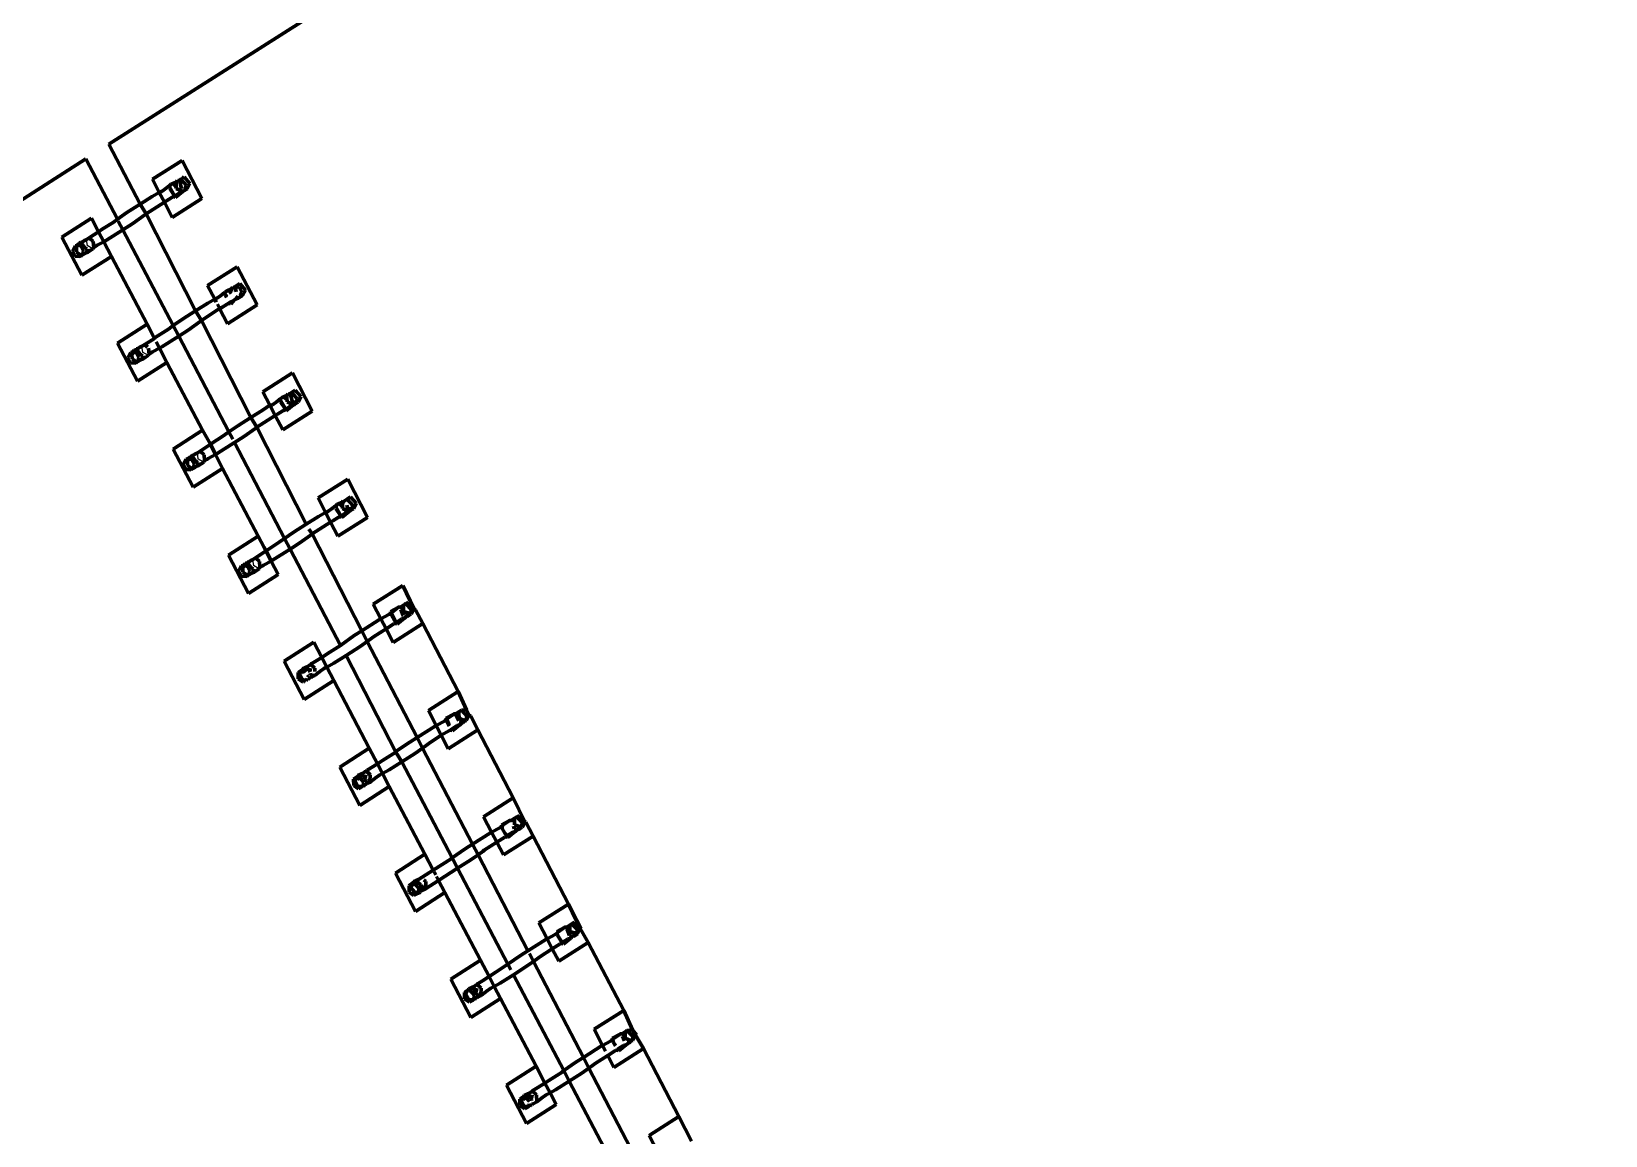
# Model space of a CAD drawing. Header units: millimetres. Extents: x 4307 to 31003, y 2809 to 20009.
# Drawn here: x 12924.9 to 12992.7, y 12567.8 to 12615.3 of the extents above; entities that cross this region are included whole.
import ezdxf

# ---------------------------------------------------------------- set-up
doc = ezdxf.new("R2010")
doc.units = ezdxf.units.MM
doc.layers.add('ProfileEdges', color=7, linetype='Continuous')

msp = doc.modelspace()

# ---------------------------------------------------------------- linework, layer by layer
for p, q in [((12930.885, 12608.662), (12931.092, 12608.302)), ((12931.092, 12608.302), (12931.088, 12608.211)), ((12927.29, 12606.318), (12927.327, 12606.076)), ((12927.58, 12605.932), (12927.327, 12606.076)), ((12933.269, 12604.073), (12933.37, 12603.898)), ((12933.472, 12603.622), (12933.476, 12603.713)), ((12929.674, 12601.729), (12929.712, 12601.487)), ((12929.964, 12601.342), (12929.712, 12601.487)), ((12935.654, 12599.484), (12935.86, 12599.124)), ((12935.857, 12599.032), (12935.86, 12599.124)), ((12932.058, 12597.139), (12932.096, 12596.898)), ((12932.348, 12596.753), (12932.096, 12596.898)), ((12938.038, 12594.894), (12938.244, 12594.535)), ((12938.241, 12594.443), (12938.244, 12594.535)), ((12934.442, 12592.55), (12934.48, 12592.308)), ((12934.732, 12592.164), (12934.48, 12592.308)), ((12940.422, 12590.305), (12940.383, 12590.33)), ((12940.422, 12590.305), (12940.459, 12590.296)), ((12940.459, 12590.296), (12940.629, 12589.946)), ((12940.608, 12589.844), (12940.647, 12589.869)), ((12940.647, 12589.869), (12940.629, 12589.946)), ((12936.827, 12587.961), (12936.831, 12587.935)), ((12936.831, 12587.935), (12936.835, 12587.865)), ((12936.853, 12587.83), (12936.864, 12587.719)), ((12937.117, 12587.575), (12936.979, 12587.654)), ((12942.767, 12585.741), (12942.806, 12585.716)), ((12942.806, 12585.716), (12942.843, 12585.706)), ((12942.843, 12585.706), (12942.953, 12585.462)), ((12942.97, 12585.294), (12943.019, 12585.331)), ((12939.211, 12583.372), (12939.215, 12583.346)), ((12939.215, 12583.346), (12939.219, 12583.276)), ((12939.474, 12583.001), (12939.343, 12583.038)), ((12939.501, 12582.985), (12939.474, 12583.001)), ((12945.152, 12581.151), (12945.191, 12581.127)), ((12945.186, 12580.995), (12945.397, 12580.767)), ((12945.415, 12580.69), (12945.397, 12580.767)), ((12945.376, 12580.666), (12945.415, 12580.69)), ((12941.588, 12578.794), (12941.617, 12578.632)), ((12941.617, 12578.632), (12941.633, 12578.541)), ((12941.694, 12578.506), (12941.633, 12578.541)), ((12941.823, 12578.466), (12941.694, 12578.506)), ((12941.885, 12578.396), (12941.823, 12578.466)), ((12947.571, 12576.405), (12947.782, 12576.178)), ((12947.761, 12576.077), (12947.8, 12576.101)), ((12947.8, 12576.101), (12947.782, 12576.178)), ((12943.98, 12574.193), (12943.988, 12574.097)), ((12944.242, 12573.823), (12944.111, 12573.86)), ((12944.27, 12573.807), (12944.242, 12573.823)), ((12949.959, 12571.948), (12949.92, 12571.973)), ((12949.955, 12571.816), (12950.105, 12571.694)), ((12950.172, 12571.564), (12950.123, 12571.526)), ((12946.364, 12569.604), (12946.368, 12569.579)), ((12946.368, 12569.579), (12946.372, 12569.508)), ((12946.516, 12569.297), (12946.473, 12569.314))]:
    msp.add_line(p, q)
at = {"layer": 'ProfileEdges', "lineweight": 211}
for p, q in [((12928.263, 12610.44), (12993.806, 12652.109)), ((12928.263, 12610.44), (12929.605, 12607.856)), ((12927.268, 12609.804), (12861.874, 12567.849)), ((12928.631, 12607.206), (12927.268, 12609.804)), ((12930.139, 12608.928), (12931.414, 12609.738)), ((12931.414, 12609.738), (12932.268, 12608.094)), ((12930.434, 12608.36), (12930.139, 12608.928)), ((12930.676, 12608.495), (12930.856, 12608.642)), ((12930.885, 12608.662), (12930.846, 12608.687)), ((12930.856, 12608.642), (12930.846, 12608.687)), ((12930.856, 12608.642), (12930.885, 12608.662)), ((12930.881, 12608.53), (12930.856, 12608.642)), ((12930.881, 12608.53), (12931.088, 12608.211)), ((12930.885, 12608.662), (12930.947, 12608.71)), ((12931.157, 12608.799), (12930.947, 12608.71)), ((12931.047, 12608.612), (12931.159, 12608.724)), ((12931.157, 12608.799), (12931.199, 12608.868)), ((12931.185, 12608.812), (12931.157, 12608.799)), ((12931.157, 12608.799), (12931.159, 12608.724)), ((12931.159, 12608.724), (12931.162, 12608.529)), ((12931.162, 12608.529), (12931.446, 12608.395)), ((12931.199, 12608.868), (12931.185, 12608.812)), ((12931.249, 12608.854), (12931.199, 12608.868)), ((12931.301, 12608.894), (12931.249, 12608.854)), ((12931.362, 12608.928), (12931.301, 12608.894)), ((12931.301, 12608.894), (12931.394, 12608.521)), ((12931.332, 12608.543), (12931.394, 12608.521)), ((12931.362, 12608.928), (12931.457, 12608.993)), ((12931.604, 12608.654), (12931.362, 12608.928)), ((12931.457, 12608.993), (12931.509, 12609.026)), ((12931.544, 12608.532), (12931.484, 12608.541)), ((12931.509, 12609.026), (12931.754, 12608.752)), ((12931.544, 12608.532), (12931.604, 12608.654)), ((12931.636, 12608.519), (12931.544, 12608.532)), ((12931.561, 12608.479), (12931.544, 12608.532)), ((12931.561, 12608.479), (12931.636, 12608.519)), ((12931.636, 12608.519), (12931.754, 12608.752)), ((12929.605, 12607.856), (12929.041, 12607.497)), ((12930.133, 12608.192), (12929.605, 12607.856)), ((12929.605, 12607.856), (12929.864, 12607.434)), ((12929.864, 12607.434), (12930.654, 12607.936)), ((12930.133, 12608.192), (12930.434, 12608.36)), ((12930.434, 12608.36), (12930.532, 12608.404)), ((12930.654, 12607.936), (12930.434, 12608.36)), ((12930.595, 12608.45), (12930.532, 12608.404)), ((12930.676, 12608.495), (12930.595, 12608.45)), ((12930.654, 12607.936), (12930.746, 12607.994)), ((12930.993, 12607.284), (12930.654, 12607.936)), ((12931.088, 12608.211), (12930.746, 12607.994)), ((12930.993, 12607.284), (12932.268, 12608.094)), ((12931.088, 12608.211), (12931.194, 12608.256)), ((12931.088, 12608.211), (12931.09, 12608.168)), ((12931.129, 12608.145), (12931.09, 12608.168)), ((12931.446, 12608.395), (12931.129, 12608.145)), ((12931.282, 12608.33), (12931.194, 12608.256)), ((12931.282, 12608.33), (12931.446, 12608.395)), ((12931.446, 12608.395), (12931.49, 12608.423)), ((12931.49, 12608.423), (12931.561, 12608.479)), ((12927.514, 12607.251), (12926.242, 12606.435)), ((12927.514, 12607.251), (12927.819, 12606.669)), ((12928.445, 12607.074), (12928.631, 12607.206)), ((12928.631, 12607.206), (12929.041, 12607.497)), ((12929.813, 12607.4), (12929.288, 12607.024)), ((12929.813, 12607.4), (12929.864, 12607.434)), ((12929.864, 12607.434), (12931.99, 12603.267)), ((12927.819, 12606.669), (12927.422, 12606.402)), ((12927.982, 12606.778), (12927.819, 12606.669)), ((12927.819, 12606.669), (12928.045, 12606.239)), ((12928.445, 12607.074), (12927.982, 12606.778)), ((12928.159, 12606.303), (12928.867, 12606.755)), ((12928.867, 12606.755), (12928.669, 12607.132)), ((12928.867, 12606.755), (12929.288, 12607.024)), ((12931.026, 12602.637), (12928.867, 12606.755)), ((12927.102, 12604.795), (12926.242, 12606.435)), ((12926.692, 12605.834), (12926.81, 12606.067)), ((12926.692, 12605.834), (12926.815, 12605.598)), ((12926.81, 12606.067), (12926.873, 12606.061)), ((12926.912, 12606.092), (12926.873, 12606.061)), ((12926.873, 12606.061), (12926.878, 12605.793)), ((12926.878, 12605.793), (12927.086, 12605.653)), ((12926.912, 12606.092), (12926.974, 12606.148)), ((12926.912, 12606.092), (12927.052, 12606.065)), ((12926.974, 12606.148), (12927, 12606.17)), ((12927.06, 12606.222), (12927, 12606.17)), ((12927, 12606.17), (12927.076, 12606.193)), ((12927.069, 12606.031), (12927.052, 12606.065)), ((12927.06, 12606.222), (12927.113, 12606.216)), ((12927.213, 12606.011), (12927.069, 12606.031)), ((12927.175, 12605.827), (12927.069, 12606.031)), ((12927.076, 12606.193), (12927.213, 12606.011)), ((12927.113, 12606.216), (12927.216, 12606.288)), ((12927.175, 12605.827), (12927.129, 12605.676)), ((12927.213, 12606.011), (12927.32, 12605.917)), ((12927.216, 12606.288), (12927.29, 12606.318)), ((12927.271, 12605.762), (12927.327, 12605.806)), ((12927.357, 12605.789), (12927.271, 12605.762)), ((12927.422, 12606.402), (12927.29, 12606.318)), ((12927.327, 12605.806), (12927.32, 12605.917)), ((12927.327, 12605.806), (12927.461, 12605.866)), ((12927.461, 12605.866), (12927.357, 12605.789)), ((12927.591, 12606.246), (12927.422, 12606.402)), ((12927.58, 12605.932), (12927.461, 12605.866)), ((12927.58, 12605.932), (12927.613, 12605.996)), ((12927.613, 12605.996), (12927.591, 12606.246)), ((12927.705, 12606.048), (12927.613, 12605.996)), ((12927.705, 12606.048), (12927.762, 12606.09)), ((12928.045, 12606.239), (12927.762, 12606.09)), ((12928.159, 12606.303), (12928.045, 12606.239)), ((12928.045, 12606.239), (12928.374, 12605.611)), ((12927.018, 12605.614), (12926.815, 12605.598)), ((12927.086, 12605.653), (12927.018, 12605.614)), ((12927.056, 12605.594), (12927.018, 12605.614)), ((12927.086, 12605.653), (12927.056, 12605.594)), ((12927.129, 12605.676), (12927.086, 12605.653)), ((12928.374, 12605.611), (12927.102, 12604.795)), ((12927.129, 12605.676), (12927.16, 12605.687)), ((12927.201, 12605.724), (12927.16, 12605.687)), ((12927.201, 12605.724), (12927.271, 12605.762)), ((12929.905, 12602.691), (12928.374, 12605.611)), ((12932.514, 12604.357), (12933.789, 12605.167)), ((12933.789, 12605.167), (12934.643, 12603.523)), ((12933.842, 12604.404), (12933.894, 12604.437)), ((12933.894, 12604.437), (12934.138, 12604.163)), ((12932.818, 12603.771), (12932.514, 12604.357)), ((12932.517, 12603.603), (12932.818, 12603.771)), ((12932.818, 12603.771), (12932.916, 12603.815)), ((12932.884, 12603.644), (12932.818, 12603.771)), ((12932.979, 12603.861), (12932.916, 12603.815)), ((12933.06, 12603.906), (12932.979, 12603.861)), ((12933.24, 12604.053), (12933.06, 12603.906)), ((12933.23, 12604.097), (12933.269, 12604.073)), ((12933.24, 12604.053), (12933.23, 12604.097)), ((12933.265, 12603.941), (12933.24, 12604.053)), ((12933.265, 12603.941), (12933.321, 12603.843)), ((12933.332, 12604.12), (12933.269, 12604.073)), ((12933.542, 12604.21), (12933.332, 12604.12)), ((12933.544, 12604.096), (12933.431, 12604.022)), ((12933.542, 12604.21), (12933.584, 12604.279)), ((12933.544, 12604.096), (12933.542, 12604.21)), ((12933.57, 12604.223), (12933.584, 12604.279)), ((12933.633, 12604.265), (12933.584, 12604.279)), ((12933.693, 12604.274), (12933.633, 12604.265)), ((12933.745, 12603.782), (12933.667, 12603.741)), ((12933.842, 12604.404), (12933.685, 12604.305)), ((12933.693, 12604.274), (12933.685, 12604.305)), ((12933.693, 12604.274), (12933.842, 12604.404)), ((12933.865, 12604.3), (12933.693, 12604.274)), ((12933.74, 12604.085), (12933.693, 12604.274)), ((12933.707, 12603.888), (12933.831, 12603.806)), ((12933.831, 12603.806), (12933.745, 12603.782)), ((12933.846, 12603.856), (12933.831, 12603.806)), ((12933.831, 12603.806), (12933.874, 12603.834)), ((12933.988, 12604.064), (12933.865, 12604.3)), ((12933.869, 12603.952), (12933.928, 12603.943)), ((12933.945, 12603.89), (12933.874, 12603.834)), ((12933.988, 12604.064), (12933.928, 12603.943)), ((12933.928, 12603.943), (12934.02, 12603.93)), ((12933.928, 12603.943), (12933.945, 12603.89)), ((12933.945, 12603.89), (12934.02, 12603.93)), ((12934.138, 12604.163), (12934.02, 12603.93)), ((12931.99, 12603.267), (12931.426, 12602.908)), ((12932.517, 12603.603), (12931.99, 12603.267)), ((12931.99, 12603.267), (12932.248, 12602.845)), ((12933.026, 12603.37), (12932.248, 12602.845)), ((12932.991, 12603.438), (12932.931, 12603.553)), ((12933.13, 12603.405), (12933.026, 12603.37)), ((12933.368, 12602.712), (12933.026, 12603.37)), ((12933.472, 12603.622), (12933.13, 12603.405)), ((12933.368, 12602.712), (12934.643, 12603.523)), ((12933.42, 12603.672), (12933.472, 12603.622)), ((12933.472, 12603.622), (12933.667, 12603.741)), ((12933.472, 12603.622), (12933.474, 12603.579)), ((12933.474, 12603.579), (12933.513, 12603.556)), ((12933.667, 12603.741), (12933.513, 12603.556)), ((12929.905, 12602.691), (12928.633, 12601.875)), ((12929.905, 12602.691), (12930.226, 12602.079)), ((12930.829, 12602.485), (12930.259, 12602.121)), ((12931.026, 12602.637), (12930.829, 12602.485)), ((12931.426, 12602.908), (12931.026, 12602.637)), ((12931.267, 12602.176), (12931.026, 12602.637)), ((12931.672, 12602.435), (12931.267, 12602.176)), ((12931.672, 12602.435), (12932.197, 12602.811)), ((12932.248, 12602.845), (12932.197, 12602.811)), ((12932.248, 12602.845), (12934.374, 12598.678)), ((12929.493, 12600.234), (12928.633, 12601.875)), ((12929.674, 12601.729), (12929.601, 12601.699)), ((12929.674, 12601.729), (12929.806, 12601.813)), ((12930.226, 12602.079), (12929.806, 12601.813)), ((12929.926, 12601.702), (12929.806, 12601.813)), ((12930.259, 12602.121), (12930.226, 12602.079)), ((12930.3, 12601.938), (12930.446, 12601.659)), ((12931.267, 12602.176), (12930.543, 12601.714)), ((12933.427, 12598.059), (12931.267, 12602.176)), ((12929.076, 12601.245), (12929.194, 12601.478)), ((12929.076, 12601.245), (12929.199, 12601.009)), ((12929.259, 12601.389), (12929.161, 12601.301)), ((12929.194, 12601.478), (12929.257, 12601.472)), ((12929.297, 12601.502), (12929.257, 12601.472)), ((12929.257, 12601.472), (12929.309, 12601.462)), ((12929.257, 12601.472), (12929.259, 12601.389)), ((12929.309, 12601.462), (12929.259, 12601.389)), ((12929.259, 12601.389), (12929.263, 12601.203)), ((12929.263, 12601.203), (12929.47, 12601.064)), ((12929.297, 12601.502), (12929.358, 12601.558)), ((12929.309, 12601.462), (12929.297, 12601.502)), ((12929.309, 12601.462), (12929.436, 12601.475)), ((12929.358, 12601.558), (12929.421, 12601.584)), ((12929.47, 12601.064), (12929.402, 12601.025)), ((12929.421, 12601.584), (12929.444, 12601.632)), ((12929.46, 12601.603), (12929.421, 12601.584)), ((12929.454, 12601.441), (12929.436, 12601.475)), ((12929.47, 12601.064), (12929.44, 12601.005)), ((12929.444, 12601.632), (12929.497, 12601.627)), ((12929.597, 12601.421), (12929.454, 12601.441)), ((12929.56, 12601.238), (12929.454, 12601.441)), ((12929.597, 12601.421), (12929.46, 12601.603)), ((12929.513, 12601.087), (12929.47, 12601.064)), ((12930.765, 12601.05), (12929.493, 12600.234)), ((12929.497, 12601.627), (12929.601, 12601.699)), ((12929.56, 12601.238), (12929.513, 12601.087)), ((12929.513, 12601.087), (12929.543, 12601.097)), ((12929.585, 12601.135), (12929.543, 12601.097)), ((12929.585, 12601.135), (12929.655, 12601.173)), ((12929.603, 12601.152), (12929.585, 12601.135)), ((12929.704, 12601.328), (12929.597, 12601.421)), ((12929.655, 12601.173), (12929.711, 12601.217)), ((12929.655, 12601.173), (12929.741, 12601.2)), ((12929.711, 12601.217), (12929.704, 12601.328)), ((12929.845, 12601.277), (12929.741, 12601.2)), ((12929.964, 12601.342), (12929.845, 12601.277)), ((12929.964, 12601.342), (12929.997, 12601.407)), ((12929.997, 12601.407), (12929.975, 12601.656)), ((12930.09, 12601.459), (12929.997, 12601.407)), ((12930.146, 12601.501), (12930.09, 12601.459)), ((12930.146, 12601.501), (12930.446, 12601.659)), ((12930.446, 12601.659), (12930.543, 12601.714)), ((12930.446, 12601.659), (12930.765, 12601.05)), ((12932.297, 12598.13), (12930.765, 12601.05)), ((12929.402, 12601.025), (12929.199, 12601.009)), ((12929.44, 12601.005), (12929.402, 12601.025)), ((12936.164, 12600.596), (12934.889, 12599.785)), ((12936.164, 12600.596), (12937.018, 12598.951)), ((12935.191, 12599.203), (12934.889, 12599.785)), ((12936.07, 12599.715), (12936.018, 12599.676)), ((12936.031, 12599.648), (12936.07, 12599.715)), ((12936.13, 12599.75), (12936.07, 12599.715)), ((12936.07, 12599.715), (12936.162, 12599.343)), ((12936.278, 12599.848), (12936.13, 12599.75)), ((12936.372, 12599.475), (12936.13, 12599.75)), ((12936.522, 12599.574), (12936.278, 12599.848)), ((12934.901, 12599.014), (12935.191, 12599.203)), ((12935.191, 12599.203), (12935.301, 12599.226)), ((12935.423, 12598.757), (12935.191, 12599.203)), ((12935.364, 12599.272), (12935.301, 12599.226)), ((12935.444, 12599.317), (12935.364, 12599.272)), ((12935.444, 12599.317), (12935.624, 12599.464)), ((12935.857, 12599.032), (12935.514, 12598.815)), ((12935.654, 12599.484), (12935.614, 12599.508)), ((12935.624, 12599.464), (12935.614, 12599.508)), ((12935.624, 12599.464), (12935.654, 12599.484)), ((12935.649, 12599.351), (12935.624, 12599.464)), ((12935.857, 12599.032), (12935.649, 12599.351)), ((12935.654, 12599.484), (12935.716, 12599.531)), ((12935.716, 12599.531), (12935.926, 12599.621)), ((12935.815, 12599.433), (12935.927, 12599.546)), ((12935.857, 12599.032), (12935.963, 12599.078)), ((12935.858, 12598.99), (12935.857, 12599.032)), ((12935.897, 12598.967), (12936.215, 12599.217)), ((12935.926, 12599.621), (12935.968, 12599.69)), ((12935.926, 12599.621), (12935.927, 12599.546)), ((12935.927, 12599.546), (12935.931, 12599.35)), ((12936.215, 12599.217), (12935.931, 12599.35)), ((12935.968, 12599.69), (12935.954, 12599.633)), ((12936.051, 12599.151), (12935.963, 12599.078)), ((12936.018, 12599.676), (12935.968, 12599.69)), ((12936.051, 12599.151), (12936.215, 12599.217)), ((12936.306, 12599.341), (12936.162, 12599.343)), ((12936.215, 12599.217), (12936.258, 12599.244)), ((12936.258, 12599.244), (12936.335, 12599.312)), ((12936.335, 12599.312), (12936.306, 12599.341)), ((12936.335, 12599.312), (12936.372, 12599.475)), ((12936.335, 12599.312), (12936.404, 12599.341)), ((12936.404, 12599.341), (12936.522, 12599.574)), ((12934.374, 12598.678), (12933.81, 12598.319)), ((12934.901, 12599.014), (12934.374, 12598.678)), ((12934.374, 12598.678), (12934.632, 12598.256)), ((12934.632, 12598.256), (12935.423, 12598.757)), ((12935.423, 12598.757), (12935.514, 12598.815)), ((12935.743, 12598.141), (12935.423, 12598.757)), ((12937.018, 12598.951), (12935.743, 12598.141)), ((12935.858, 12598.99), (12935.897, 12598.967)), ((12931.025, 12597.314), (12932.297, 12598.13)), ((12932.297, 12598.13), (12932.643, 12597.531)), ((12933.213, 12597.896), (12932.643, 12597.531)), ((12933.427, 12598.059), (12933.213, 12597.896)), ((12933.81, 12598.319), (12933.427, 12598.059)), ((12933.593, 12597.741), (12933.427, 12598.059)), ((12933.668, 12597.598), (12934.056, 12597.846)), ((12934.056, 12597.846), (12934.582, 12598.222)), ((12934.582, 12598.222), (12934.632, 12598.256)), ((12934.632, 12598.256), (12936.758, 12594.089)), ((12931.885, 12595.673), (12931.025, 12597.314)), ((12931.742, 12596.969), (12931.805, 12596.994)), ((12931.805, 12596.994), (12931.829, 12597.043)), ((12931.844, 12597.014), (12931.805, 12596.994)), ((12931.829, 12597.043), (12931.881, 12597.038)), ((12931.844, 12597.014), (12931.881, 12597.038)), ((12931.844, 12597.014), (12931.981, 12596.832)), ((12931.881, 12597.038), (12931.985, 12597.109)), ((12932.058, 12597.139), (12931.985, 12597.109)), ((12932.19, 12597.223), (12932.058, 12597.139)), ((12932.619, 12597.515), (12932.19, 12597.223)), ((12932.359, 12597.067), (12932.19, 12597.223)), ((12932.381, 12596.818), (12932.359, 12597.067)), ((12932.53, 12596.912), (12932.847, 12597.08)), ((12932.643, 12597.531), (12932.619, 12597.515)), ((12932.643, 12597.531), (12932.847, 12597.08)), ((12932.847, 12597.08), (12932.927, 12597.124)), ((12933.157, 12596.489), (12932.847, 12597.08)), ((12932.927, 12597.124), (12933.668, 12597.598)), ((12935.822, 12593.477), (12933.668, 12597.598)), ((12931.46, 12596.655), (12931.578, 12596.889)), ((12931.46, 12596.655), (12931.583, 12596.42)), ((12931.643, 12596.8), (12931.545, 12596.712)), ((12931.578, 12596.889), (12931.641, 12596.883)), ((12931.787, 12596.436), (12931.583, 12596.42)), ((12931.681, 12596.913), (12931.641, 12596.883)), ((12931.641, 12596.883), (12931.693, 12596.873)), ((12931.641, 12596.883), (12931.643, 12596.8)), ((12931.693, 12596.873), (12931.643, 12596.8)), ((12931.643, 12596.8), (12931.647, 12596.614)), ((12931.647, 12596.614), (12931.855, 12596.475)), ((12931.681, 12596.913), (12931.742, 12596.969)), ((12931.693, 12596.873), (12931.681, 12596.913)), ((12931.693, 12596.873), (12931.82, 12596.886)), ((12931.855, 12596.475), (12931.787, 12596.436)), ((12931.825, 12596.416), (12931.787, 12596.436)), ((12931.838, 12596.852), (12931.82, 12596.886)), ((12931.855, 12596.475), (12931.825, 12596.416)), ((12931.981, 12596.832), (12931.838, 12596.852)), ((12931.944, 12596.649), (12931.838, 12596.852)), ((12931.898, 12596.498), (12931.855, 12596.475)), ((12931.885, 12595.673), (12933.157, 12596.489)), ((12931.944, 12596.649), (12931.898, 12596.498)), ((12931.898, 12596.498), (12931.928, 12596.509)), ((12931.969, 12596.545), (12931.928, 12596.509)), ((12931.969, 12596.545), (12932.039, 12596.584)), ((12931.981, 12596.832), (12932.088, 12596.738)), ((12932.039, 12596.584), (12932.095, 12596.628)), ((12932.039, 12596.584), (12932.125, 12596.61)), ((12932.095, 12596.628), (12932.088, 12596.738)), ((12932.229, 12596.688), (12932.125, 12596.61)), ((12932.348, 12596.753), (12932.229, 12596.688)), ((12932.348, 12596.753), (12932.381, 12596.818)), ((12932.474, 12596.87), (12932.381, 12596.818)), ((12932.53, 12596.912), (12932.474, 12596.87)), ((12933.157, 12596.489), (12934.688, 12593.569)), ((12937.264, 12595.214), (12938.539, 12596.024)), ((12938.539, 12596.024), (12939.393, 12594.38)), ((12937.587, 12594.593), (12937.264, 12595.214)), ((12938.31, 12595.032), (12938.1, 12594.942)), ((12938.2, 12594.844), (12938.312, 12594.957)), ((12938.352, 12595.1), (12938.31, 12595.032)), ((12938.31, 12595.032), (12938.312, 12594.957)), ((12938.312, 12594.957), (12938.338, 12595.044)), ((12938.312, 12594.957), (12938.315, 12594.761)), ((12938.338, 12595.044), (12938.352, 12595.1)), ((12938.386, 12595.076), (12938.338, 12595.044)), ((12938.386, 12595.076), (12938.352, 12595.1)), ((12938.515, 12595.161), (12938.386, 12595.076)), ((12938.662, 12595.258), (12938.515, 12595.161)), ((12938.757, 12594.886), (12938.515, 12595.161)), ((12938.906, 12594.985), (12938.662, 12595.258)), ((12938.789, 12594.751), (12938.906, 12594.985)), ((12937.286, 12594.425), (12936.758, 12594.089)), ((12937.286, 12594.425), (12937.587, 12594.593)), ((12937.587, 12594.593), (12937.685, 12594.636)), ((12937.807, 12594.168), (12937.587, 12594.593)), ((12937.748, 12594.683), (12937.685, 12594.636)), ((12937.829, 12594.728), (12937.748, 12594.683)), ((12937.829, 12594.728), (12938.008, 12594.875)), ((12938.241, 12594.443), (12937.899, 12594.226)), ((12937.999, 12594.919), (12938.038, 12594.894)), ((12938.008, 12594.875), (12937.999, 12594.919)), ((12938.038, 12594.894), (12938.033, 12594.762)), ((12938.241, 12594.443), (12938.033, 12594.762)), ((12938.1, 12594.942), (12938.038, 12594.894)), ((12939.393, 12594.38), (12938.118, 12593.57)), ((12938.241, 12594.443), (12938.347, 12594.489)), ((12938.242, 12594.401), (12938.241, 12594.443)), ((12938.281, 12594.378), (12938.242, 12594.401)), ((12938.281, 12594.378), (12938.599, 12594.628)), ((12938.315, 12594.761), (12938.599, 12594.628)), ((12938.435, 12594.562), (12938.347, 12594.489)), ((12938.435, 12594.562), (12938.599, 12594.628)), ((12938.508, 12594.906), (12938.546, 12594.754)), ((12938.691, 12594.752), (12938.546, 12594.754)), ((12938.599, 12594.628), (12938.643, 12594.655)), ((12938.643, 12594.655), (12938.719, 12594.722)), ((12938.719, 12594.722), (12938.691, 12594.752)), ((12938.719, 12594.722), (12938.757, 12594.886)), ((12938.719, 12594.722), (12938.789, 12594.751)), ((12936.194, 12593.729), (12935.822, 12593.477)), ((12936.758, 12594.089), (12936.194, 12593.729)), ((12936.441, 12593.256), (12936.966, 12593.633)), ((12936.87, 12593.874), (12937.017, 12593.667)), ((12936.966, 12593.633), (12937.017, 12593.667)), ((12937.017, 12593.667), (12937.807, 12594.168)), ((12937.017, 12593.667), (12939.142, 12589.5)), ((12937.807, 12594.168), (12937.899, 12594.226)), ((12938.118, 12593.57), (12937.807, 12594.168)), ((12933.416, 12592.753), (12934.688, 12593.569)), ((12935.028, 12592.942), (12934.574, 12592.634)), ((12934.688, 12593.569), (12934.943, 12593.082)), ((12935.028, 12592.942), (12934.943, 12593.082)), ((12935.598, 12593.307), (12935.028, 12592.942)), ((12935.028, 12592.942), (12935.248, 12592.5)), ((12935.311, 12592.535), (12936.063, 12593.015)), ((12935.822, 12593.477), (12935.598, 12593.307)), ((12936.063, 12593.015), (12935.822, 12593.477)), ((12936.063, 12593.015), (12936.441, 12593.256)), ((12938.228, 12588.874), (12936.063, 12593.015)), ((12934.276, 12591.112), (12933.416, 12592.753)), ((12933.845, 12592.066), (12933.962, 12592.299)), ((12933.962, 12592.299), (12934.026, 12592.294)), ((12934.065, 12592.324), (12934.026, 12592.294)), ((12934.026, 12592.294), (12934.078, 12592.283)), ((12934.026, 12592.294), (12934.027, 12592.211)), ((12934.078, 12592.283), (12934.027, 12592.211)), ((12934.065, 12592.324), (12934.126, 12592.38)), ((12934.078, 12592.283), (12934.065, 12592.324)), ((12934.078, 12592.283), (12934.205, 12592.297)), ((12934.126, 12592.38), (12934.19, 12592.405)), ((12934.19, 12592.405), (12934.213, 12592.454)), ((12934.229, 12592.425), (12934.19, 12592.405)), ((12934.222, 12592.263), (12934.205, 12592.297)), ((12934.266, 12592.449), (12934.213, 12592.454)), ((12934.366, 12592.243), (12934.222, 12592.263)), ((12934.328, 12592.06), (12934.222, 12592.263)), ((12934.229, 12592.425), (12934.266, 12592.449)), ((12934.366, 12592.243), (12934.229, 12592.425)), ((12934.266, 12592.449), (12934.369, 12592.52)), ((12934.473, 12592.149), (12934.366, 12592.243)), ((12934.442, 12592.55), (12934.369, 12592.52)), ((12934.574, 12592.634), (12934.442, 12592.55)), ((12934.744, 12592.478), (12934.574, 12592.634)), ((12934.766, 12592.229), (12934.744, 12592.478)), ((12934.858, 12592.281), (12934.766, 12592.229)), ((12934.915, 12592.323), (12934.858, 12592.281)), ((12934.915, 12592.323), (12935.248, 12592.5)), ((12935.248, 12592.5), (12935.311, 12592.535)), ((12935.248, 12592.5), (12935.548, 12591.928)), ((12933.845, 12592.066), (12933.968, 12591.83)), ((12934.027, 12592.211), (12933.93, 12592.123)), ((12934.171, 12591.847), (12933.968, 12591.83)), ((12934.027, 12592.211), (12934.031, 12592.025)), ((12934.031, 12592.025), (12934.239, 12591.885)), ((12934.239, 12591.885), (12934.171, 12591.847)), ((12934.209, 12591.827), (12934.171, 12591.847)), ((12934.239, 12591.885), (12934.209, 12591.827)), ((12934.239, 12591.885), (12934.282, 12591.909)), ((12934.276, 12591.112), (12935.548, 12591.928)), ((12934.328, 12592.06), (12934.282, 12591.909)), ((12934.311, 12591.919), (12934.282, 12591.909)), ((12934.353, 12591.956), (12934.311, 12591.919)), ((12934.353, 12591.956), (12934.424, 12591.995)), ((12934.372, 12591.974), (12934.353, 12591.956)), ((12934.48, 12592.039), (12934.424, 12591.995)), ((12934.424, 12591.995), (12934.509, 12592.021)), ((12934.473, 12592.149), (12934.48, 12592.039)), ((12934.614, 12592.099), (12934.509, 12592.021)), ((12934.732, 12592.164), (12934.614, 12592.099)), ((12934.732, 12592.164), (12934.766, 12592.229)), ((12939.639, 12590.643), (12940.914, 12591.453)), ((12940.914, 12591.453), (12941.386, 12590.454)), ((12939.963, 12590.019), (12939.639, 12590.643)), ((12940.398, 12590.262), (12940.315, 12590.204)), ((12940.73, 12590.51), (12940.383, 12590.33)), ((12940.383, 12590.33), (12940.398, 12590.262)), ((12940.459, 12590.296), (12940.398, 12590.262)), ((12940.398, 12590.262), (12940.418, 12590.173)), ((12940.459, 12590.296), (12940.73, 12590.51)), ((12940.838, 12590.537), (12940.73, 12590.51)), ((12940.83, 12590.412), (12940.861, 12590.444)), ((12940.931, 12590.164), (12940.83, 12590.412)), ((12940.838, 12590.537), (12940.94, 12590.599)), ((12940.861, 12590.444), (12940.838, 12590.537)), ((12940.861, 12590.444), (12940.942, 12590.524)), ((12940.94, 12590.599), (12940.995, 12590.637)), ((12940.94, 12590.599), (12940.942, 12590.524)), ((12940.942, 12590.524), (12940.945, 12590.329)), ((12941.213, 12590.242), (12940.945, 12590.329)), ((12940.995, 12590.637), (12940.968, 12590.612)), ((12940.995, 12590.637), (12941.046, 12590.669)), ((12941.144, 12590.728), (12941.046, 12590.669)), ((12941.291, 12590.395), (12941.046, 12590.669)), ((12941.386, 12590.454), (12941.144, 12590.728)), ((12941.213, 12590.242), (12941.173, 12590.162)), ((12941.173, 12590.162), (12941.273, 12590.223)), ((12941.291, 12590.395), (12941.213, 12590.242)), ((12941.273, 12590.223), (12941.213, 12590.242)), ((12941.273, 12590.223), (12941.386, 12590.454)), ((12941.459, 12590.404), (12941.386, 12590.454)), ((12941.459, 12590.404), (12941.768, 12589.809)), ((12939.915, 12589.992), (12939.142, 12589.5)), ((12939.647, 12589.234), (12940.191, 12589.579)), ((12939.915, 12589.992), (12939.963, 12590.019)), ((12939.963, 12590.019), (12940.315, 12590.204)), ((12940.191, 12589.579), (12939.963, 12590.019)), ((12940.191, 12589.579), (12940.529, 12589.794)), ((12940.493, 12588.998), (12940.191, 12589.579)), ((12940.418, 12590.173), (12940.608, 12589.844)), ((12941.768, 12589.809), (12940.493, 12588.998)), ((12940.627, 12589.811), (12940.529, 12589.794)), ((12940.608, 12589.844), (12940.627, 12589.811)), ((12940.647, 12589.869), (12940.627, 12589.811)), ((12940.627, 12589.811), (12940.666, 12589.788)), ((12940.871, 12590.011), (12940.647, 12589.869)), ((12940.983, 12590.039), (12940.666, 12589.788)), ((12940.931, 12590.164), (12940.869, 12590.186)), ((12940.871, 12590.011), (12940.983, 12590.039)), ((12941.065, 12590.13), (12940.983, 12590.039)), ((12941.022, 12590.184), (12941.173, 12590.162)), ((12941.065, 12590.13), (12941.173, 12590.162)), ((12941.093, 12590.111), (12941.173, 12590.162)), ((12941.768, 12589.809), (12943.289, 12586.882)), ((12935.807, 12588.192), (12937.079, 12589.008)), ((12937.079, 12589.008), (12937.422, 12588.353)), ((12938.228, 12588.874), (12937.658, 12588.51)), ((12938.824, 12589.297), (12938.228, 12588.874)), ((12939.142, 12589.5), (12938.824, 12589.297)), ((12939.071, 12588.824), (12939.379, 12589.044)), ((12939.142, 12589.5), (12939.379, 12589.044)), ((12939.379, 12589.044), (12939.596, 12589.201)), ((12939.379, 12589.044), (12941.527, 12584.911)), ((12939.596, 12589.201), (12939.647, 12589.234)), ((12936.667, 12586.551), (12935.807, 12588.192)), ((12937.422, 12588.353), (12936.999, 12588.088)), ((12937.658, 12588.51), (12937.422, 12588.353)), ((12937.422, 12588.353), (12937.642, 12587.935)), ((12937.941, 12588.103), (12938.47, 12588.44)), ((12938.47, 12588.44), (12939.071, 12588.824)), ((12940.612, 12584.285), (12938.47, 12588.44)), ((12936.45, 12587.735), (12936.41, 12587.705)), ((12936.41, 12587.705), (12936.415, 12587.436)), ((12936.45, 12587.735), (12936.565, 12587.805)), ((12936.474, 12587.634), (12936.565, 12587.805)), ((12936.474, 12587.634), (12936.597, 12587.398)), ((12936.661, 12587.782), (12936.56, 12587.69)), ((12936.565, 12587.805), (12936.597, 12587.865)), ((12936.565, 12587.805), (12936.613, 12587.836)), ((12936.597, 12587.865), (12936.827, 12587.961)), ((12936.597, 12587.865), (12936.732, 12587.846)), ((12936.661, 12587.782), (12936.613, 12587.836)), ((12936.732, 12587.846), (12936.661, 12587.782)), ((12936.73, 12587.703), (12936.661, 12587.782)), ((12936.732, 12587.846), (12936.827, 12587.961)), ((12936.732, 12587.846), (12936.853, 12587.83)), ((12936.812, 12587.51), (12936.857, 12587.56)), ((12936.857, 12587.56), (12936.823, 12587.599)), ((12936.827, 12587.961), (12936.896, 12588.016)), ((12936.853, 12587.83), (12936.835, 12587.865)), ((12936.996, 12587.811), (12936.853, 12587.83)), ((12936.909, 12587.722), (12936.853, 12587.83)), ((12936.896, 12588.016), (12936.959, 12588.045)), ((12936.958, 12587.627), (12936.935, 12587.671)), ((12936.958, 12587.627), (12937.002, 12587.541)), ((12936.959, 12588.045), (12936.999, 12588.088)), ((12937.128, 12587.889), (12936.959, 12588.045)), ((12937.002, 12587.541), (12936.959, 12587.488)), ((12937.002, 12587.541), (12937.105, 12587.603)), ((12937.002, 12587.541), (12937.117, 12587.575)), ((12937.139, 12587.589), (12937.117, 12587.575)), ((12937.123, 12587.755), (12937.128, 12587.889)), ((12937.396, 12587.796), (12937.139, 12587.589)), ((12937.488, 12587.848), (12937.396, 12587.796)), ((12937.545, 12587.89), (12937.488, 12587.848)), ((12937.545, 12587.89), (12937.642, 12587.935)), ((12937.642, 12587.935), (12937.941, 12588.103)), ((12937.642, 12587.935), (12937.939, 12587.367)), ((12936.415, 12587.436), (12936.623, 12587.296)), ((12936.694, 12587.376), (12936.597, 12587.398)), ((12936.666, 12587.319), (12936.623, 12587.296)), ((12936.666, 12587.319), (12936.694, 12587.376)), ((12936.667, 12586.551), (12937.939, 12587.367)), ((12936.738, 12587.367), (12936.694, 12587.376)), ((12936.738, 12587.367), (12936.801, 12587.414)), ((12936.839, 12587.394), (12936.801, 12587.414)), ((12936.859, 12587.434), (12936.839, 12587.394)), ((12936.859, 12587.434), (12936.959, 12587.488)), ((12939.47, 12584.447), (12937.939, 12587.367)), ((12942.014, 12586.071), (12943.289, 12586.882)), ((12943.289, 12586.882), (12943.648, 12586.1)), ((12942.347, 12585.43), (12942.014, 12586.071)), ((12942.699, 12585.615), (12942.347, 12585.43)), ((12942.699, 12585.615), (12942.782, 12585.675)), ((12942.767, 12585.741), (12943.121, 12585.922)), ((12942.782, 12585.675), (12942.767, 12585.741)), ((12942.782, 12585.675), (12942.806, 12585.716)), ((12942.843, 12585.706), (12942.782, 12585.675)), ((12942.802, 12585.584), (12942.782, 12585.675)), ((12942.802, 12585.584), (12942.906, 12585.404)), ((12942.806, 12585.716), (12943.121, 12585.922)), ((12943.223, 12585.948), (12943.121, 12585.922)), ((12943.183, 12585.88), (12943.223, 12585.948)), ((12943.183, 12585.88), (12943.214, 12585.822)), ((12943.242, 12585.87), (12943.214, 12585.822)), ((12943.214, 12585.822), (12943.303, 12585.624)), ((12943.325, 12586.01), (12943.223, 12585.948)), ((12943.326, 12585.955), (12943.242, 12585.87)), ((12943.353, 12586.023), (12943.325, 12586.01)), ((12943.326, 12585.955), (12943.325, 12586.01)), ((12943.329, 12585.74), (12943.326, 12585.955)), ((12943.329, 12585.74), (12943.585, 12585.628)), ((12943.45, 12585.541), (12943.336, 12585.575)), ((12943.353, 12586.023), (12943.431, 12586.08)), ((12943.368, 12585.449), (12943.45, 12585.541)), ((12943.648, 12586.1), (12943.431, 12586.08)), ((12943.675, 12585.806), (12943.431, 12586.08)), ((12943.45, 12585.541), (12943.488, 12585.544)), ((12943.488, 12585.544), (12943.557, 12585.573)), ((12943.585, 12585.628), (12943.528, 12585.582)), ((12943.557, 12585.573), (12943.585, 12585.628)), ((12943.629, 12585.657), (12943.585, 12585.628)), ((12943.585, 12585.628), (12943.657, 12585.634)), ((12943.629, 12585.657), (12943.675, 12585.806)), ((12943.771, 12585.865), (12943.648, 12586.1)), ((12943.771, 12585.865), (12943.657, 12585.634)), ((12943.834, 12585.833), (12943.771, 12585.865)), ((12943.834, 12585.833), (12944.143, 12585.238)), ((12941.527, 12584.911), (12941.208, 12584.708)), ((12942.3, 12585.403), (12941.527, 12584.911)), ((12941.527, 12584.911), (12941.764, 12584.455)), ((12942.566, 12585.009), (12942.031, 12584.645)), ((12942.347, 12585.43), (12942.3, 12585.403)), ((12942.566, 12585.009), (12942.347, 12585.43)), ((12942.913, 12585.205), (12942.566, 12585.009)), ((12942.868, 12584.427), (12942.566, 12585.009)), ((12944.143, 12585.238), (12942.868, 12584.427)), ((12943.011, 12585.222), (12942.913, 12585.205)), ((12942.97, 12585.294), (12943.011, 12585.222)), ((12943.031, 12585.28), (12943.011, 12585.222)), ((12943.011, 12585.222), (12943.05, 12585.199)), ((12943.255, 12585.422), (12943.031, 12585.28)), ((12943.05, 12585.199), (12943.368, 12585.449)), ((12943.255, 12585.422), (12943.368, 12585.449)), ((12944.143, 12585.238), (12945.664, 12582.311)), ((12938.199, 12583.631), (12939.47, 12584.447)), ((12939.823, 12583.775), (12939.47, 12584.447)), ((12940.612, 12584.285), (12940.042, 12583.921)), ((12940.632, 12584.317), (12940.612, 12584.285)), ((12940.87, 12583.862), (12940.612, 12584.285)), ((12941.208, 12584.708), (12940.632, 12584.317)), ((12941.455, 12584.235), (12940.87, 12583.862)), ((12941.455, 12584.235), (12941.764, 12584.455)), ((12941.764, 12584.455), (12941.98, 12584.611)), ((12941.764, 12584.455), (12943.911, 12580.321)), ((12942.031, 12584.645), (12941.98, 12584.611)), ((12939.059, 12581.99), (12938.199, 12583.631)), ((12939.28, 12583.427), (12939.343, 12583.456)), ((12939.343, 12583.456), (12939.384, 12583.499)), ((12939.512, 12583.3), (12939.343, 12583.456)), ((12939.823, 12583.775), (12939.384, 12583.499)), ((12940.042, 12583.921), (12939.823, 12583.775)), ((12939.823, 12583.775), (12940.043, 12583.355)), ((12940.043, 12583.355), (12940.326, 12583.514)), ((12940.87, 12583.862), (12940.326, 12583.514)), ((12943.032, 12579.738), (12940.87, 12583.862)), ((12938.834, 12583.146), (12938.794, 12583.115)), ((12938.794, 12583.115), (12938.8, 12582.847)), ((12938.8, 12582.847), (12939.008, 12582.707)), ((12938.834, 12583.146), (12938.95, 12583.216)), ((12938.859, 12583.045), (12938.95, 12583.216)), ((12938.859, 12583.045), (12938.982, 12582.809)), ((12938.944, 12583.101), (12939.045, 12583.193)), ((12938.95, 12583.216), (12938.981, 12583.276)), ((12938.95, 12583.216), (12938.997, 12583.246)), ((12939.211, 12583.372), (12938.981, 12583.276)), ((12938.981, 12583.276), (12939.117, 12583.257)), ((12939.096, 12582.807), (12938.982, 12582.809)), ((12938.997, 12583.246), (12939.045, 12583.193)), ((12939.045, 12583.193), (12939.117, 12583.257)), ((12939.045, 12583.193), (12939.241, 12582.971)), ((12939.122, 12582.778), (12939.051, 12582.73)), ((12940.331, 12582.806), (12939.059, 12581.99)), ((12939.122, 12582.778), (12939.096, 12582.807)), ((12939.117, 12583.257), (12939.211, 12583.372)), ((12939.117, 12583.257), (12939.219, 12583.276)), ((12939.122, 12582.778), (12939.185, 12582.825)), ((12939.185, 12582.825), (12939.241, 12582.971)), ((12939.243, 12582.844), (12939.185, 12582.825)), ((12939.185, 12582.825), (12939.223, 12582.805)), ((12939.211, 12583.372), (12939.28, 12583.427)), ((12939.237, 12583.241), (12939.219, 12583.276)), ((12939.243, 12582.844), (12939.223, 12582.805)), ((12939.38, 12583.222), (12939.237, 12583.241)), ((12939.249, 12583.13), (12939.237, 12583.241)), ((12939.243, 12582.844), (12939.343, 12582.899)), ((12939.314, 12583.093), (12939.249, 12583.13)), ((12939.343, 12583.038), (12939.314, 12583.093)), ((12939.343, 12583.038), (12939.38, 12582.947)), ((12939.38, 12582.947), (12939.343, 12582.899)), ((12939.38, 12582.947), (12939.474, 12583.001)), ((12939.38, 12582.947), (12939.501, 12582.985)), ((12939.474, 12583.001), (12939.494, 12583.017)), ((12939.494, 12583.017), (12939.512, 12583.3)), ((12939.501, 12582.985), (12939.494, 12583.017)), ((12939.524, 12583), (12939.501, 12582.985)), ((12939.78, 12583.207), (12939.524, 12583)), ((12939.872, 12583.259), (12939.78, 12583.207)), ((12939.929, 12583.301), (12939.872, 12583.259)), ((12939.929, 12583.301), (12940.043, 12583.355)), ((12940.043, 12583.355), (12940.331, 12582.806)), ((12941.862, 12579.886), (12940.331, 12582.806)), ((12939.051, 12582.73), (12939.008, 12582.707)), ((12944.389, 12581.5), (12945.664, 12582.311)), ((12945.664, 12582.311), (12946.155, 12581.275)), ((12944.731, 12580.84), (12944.389, 12581.5)), ((12945.709, 12581.421), (12945.607, 12581.359)), ((12945.737, 12581.433), (12945.709, 12581.421)), ((12945.709, 12581.421), (12945.71, 12581.356)), ((12945.815, 12581.491), (12945.737, 12581.433)), ((12945.913, 12581.55), (12945.815, 12581.491)), ((12945.815, 12581.491), (12946.059, 12581.217)), ((12946.155, 12581.275), (12945.913, 12581.55)), ((12944.684, 12580.814), (12943.911, 12580.321)), ((12944.684, 12580.814), (12944.731, 12580.84)), ((12944.731, 12580.84), (12945.083, 12581.026)), ((12944.96, 12580.401), (12944.731, 12580.84)), ((12945.167, 12581.083), (12945.083, 12581.026)), ((12945.152, 12581.151), (12945.505, 12581.333)), ((12945.167, 12581.083), (12945.152, 12581.151)), ((12945.191, 12581.127), (12945.167, 12581.083)), ((12945.227, 12581.117), (12945.167, 12581.083)), ((12945.186, 12580.995), (12945.167, 12581.083)), ((12945.376, 12580.666), (12945.186, 12580.995)), ((12945.191, 12581.127), (12945.505, 12581.333)), ((12945.64, 12580.833), (12945.415, 12580.69)), ((12945.752, 12580.86), (12945.434, 12580.61)), ((12945.607, 12581.359), (12945.505, 12581.333)), ((12945.607, 12581.359), (12945.568, 12581.291)), ((12945.627, 12581.276), (12945.607, 12581.359)), ((12945.627, 12581.276), (12945.71, 12581.356)), ((12945.64, 12580.833), (12945.752, 12580.86)), ((12945.699, 12580.986), (12945.672, 12581.095)), ((12945.834, 12580.951), (12945.699, 12580.986)), ((12945.71, 12581.356), (12945.713, 12581.15)), ((12945.713, 12581.15), (12945.982, 12581.064)), ((12945.834, 12580.951), (12945.752, 12580.86)), ((12945.872, 12580.955), (12945.834, 12580.951)), ((12945.872, 12580.955), (12945.942, 12580.984)), ((12945.982, 12581.064), (12945.942, 12580.984)), ((12945.942, 12580.984), (12946.041, 12581.044)), ((12946.059, 12581.217), (12945.982, 12581.064)), ((12945.982, 12581.064), (12946.041, 12581.044)), ((12946.041, 12581.044), (12946.155, 12581.275)), ((12946.155, 12581.275), (12946.209, 12581.261)), ((12946.209, 12581.261), (12946.518, 12580.666)), ((12943.593, 12580.119), (12943.032, 12579.738)), ((12943.911, 12580.321), (12943.593, 12580.119)), ((12943.911, 12580.321), (12944.148, 12579.865)), ((12944.365, 12580.022), (12944.415, 12580.056)), ((12944.415, 12580.056), (12944.96, 12580.401)), ((12944.96, 12580.401), (12945.297, 12580.616)), ((12945.243, 12579.856), (12944.96, 12580.401)), ((12946.518, 12580.666), (12945.243, 12579.856)), ((12945.395, 12580.633), (12945.297, 12580.616)), ((12945.395, 12580.633), (12945.376, 12580.666)), ((12945.415, 12580.69), (12945.395, 12580.633)), ((12945.434, 12580.61), (12945.395, 12580.633)), ((12946.518, 12580.666), (12948.039, 12577.739)), ((12941.862, 12579.886), (12940.59, 12579.07)), ((12942.221, 12579.2), (12941.862, 12579.886)), ((12942.221, 12579.2), (12942.996, 12579.696)), ((12943.032, 12579.738), (12942.996, 12579.696)), ((12943.271, 12579.283), (12943.032, 12579.738)), ((12943.271, 12579.283), (12943.839, 12579.646)), ((12944.148, 12579.865), (12943.839, 12579.646)), ((12944.365, 12580.022), (12944.148, 12579.865)), ((12944.148, 12579.865), (12946.295, 12575.732)), ((12941.45, 12577.43), (12940.59, 12579.07)), ((12941.366, 12578.686), (12941.421, 12578.713)), ((12941.382, 12578.657), (12941.421, 12578.713)), ((12941.421, 12578.713), (12941.44, 12578.741)), ((12941.44, 12578.741), (12941.588, 12578.794)), ((12941.44, 12578.741), (12941.617, 12578.632)), ((12942.221, 12579.2), (12941.588, 12578.794)), ((12941.897, 12578.71), (12941.817, 12578.783)), ((12941.885, 12578.396), (12942.452, 12578.76)), ((12941.903, 12578.559), (12941.897, 12578.71)), ((12942.261, 12579.124), (12942.328, 12578.996)), ((12942.367, 12578.923), (12942.452, 12578.76)), ((12943.271, 12579.283), (12942.452, 12578.76)), ((12942.452, 12578.76), (12942.722, 12578.246)), ((12945.432, 12575.16), (12943.271, 12579.283)), ((12941.218, 12578.556), (12941.178, 12578.526)), ((12941.178, 12578.526), (12941.184, 12578.257)), ((12941.184, 12578.257), (12941.392, 12578.118)), ((12941.366, 12578.686), (12941.218, 12578.556)), ((12941.218, 12578.556), (12941.382, 12578.657)), ((12941.243, 12578.456), (12941.382, 12578.657)), ((12941.506, 12578.189), (12941.243, 12578.456)), ((12941.382, 12578.657), (12941.626, 12578.382)), ((12941.435, 12578.141), (12941.392, 12578.118)), ((12941.506, 12578.189), (12941.435, 12578.141)), ((12941.45, 12577.43), (12942.722, 12578.246)), ((12941.506, 12578.189), (12941.626, 12578.382)), ((12941.669, 12578.26), (12941.506, 12578.189)), ((12941.617, 12578.632), (12941.693, 12578.586)), ((12941.669, 12578.26), (12941.695, 12578.314)), ((12941.675, 12578.299), (12941.669, 12578.26)), ((12941.675, 12578.299), (12941.695, 12578.314)), ((12941.694, 12578.506), (12941.693, 12578.586)), ((12941.695, 12578.314), (12941.694, 12578.506)), ((12941.804, 12578.443), (12941.695, 12578.314)), ((12941.695, 12578.314), (12941.885, 12578.396)), ((12941.823, 12578.466), (12941.804, 12578.443)), ((12941.903, 12578.559), (12941.823, 12578.466)), ((12941.885, 12578.396), (12941.903, 12578.559)), ((12944.253, 12575.325), (12942.722, 12578.246)), ((12948.039, 12577.739), (12946.764, 12576.929)), ((12948.039, 12577.739), (12948.584, 12576.69)), ((12948.039, 12577.739), (12948.539, 12576.686)), ((12947.116, 12576.251), (12946.764, 12576.929)), ((12947.536, 12576.562), (12947.889, 12576.744)), ((12947.575, 12576.538), (12947.889, 12576.744)), ((12947.991, 12576.769), (12947.889, 12576.744)), ((12947.952, 12576.702), (12947.991, 12576.769)), ((12947.952, 12576.702), (12947.983, 12576.644)), ((12947.983, 12576.644), (12948.094, 12576.757)), ((12948.093, 12576.832), (12947.991, 12576.769)), ((12948.121, 12576.844), (12948.093, 12576.832)), ((12948.093, 12576.832), (12948.094, 12576.757)), ((12948.094, 12576.757), (12948.098, 12576.561)), ((12948.185, 12576.886), (12948.121, 12576.844)), ((12948.297, 12576.961), (12948.185, 12576.886)), ((12948.444, 12576.628), (12948.185, 12576.886)), ((12948.539, 12576.686), (12948.297, 12576.961)), ((12948.426, 12576.455), (12948.539, 12576.686)), ((12948.539, 12576.686), (12948.893, 12576.095)), ((12947.068, 12576.225), (12946.295, 12575.732)), ((12947.068, 12576.225), (12947.116, 12576.251)), ((12947.116, 12576.251), (12947.468, 12576.437)), ((12947.344, 12575.812), (12947.116, 12576.251)), ((12947.344, 12575.812), (12947.682, 12576.026)), ((12947.552, 12576.49), (12947.468, 12576.437)), ((12947.536, 12576.562), (12947.575, 12576.538)), ((12947.575, 12576.538), (12947.552, 12576.49)), ((12947.571, 12576.405), (12947.552, 12576.49)), ((12947.761, 12576.077), (12947.571, 12576.405)), ((12947.611, 12576.528), (12947.575, 12576.538)), ((12948.893, 12576.095), (12947.618, 12575.284)), ((12947.78, 12576.044), (12947.682, 12576.026)), ((12947.78, 12576.044), (12947.761, 12576.077)), ((12947.8, 12576.101), (12947.78, 12576.044)), ((12947.819, 12576.021), (12947.78, 12576.044)), ((12948.024, 12576.243), (12947.8, 12576.101)), ((12948.137, 12576.271), (12947.819, 12576.021)), ((12947.983, 12576.644), (12948.084, 12576.397)), ((12948.024, 12576.243), (12948.137, 12576.271)), ((12948.218, 12576.362), (12948.084, 12576.397)), ((12948.366, 12576.474), (12948.098, 12576.561)), ((12948.218, 12576.362), (12948.137, 12576.271)), ((12948.218, 12576.362), (12948.257, 12576.366)), ((12948.257, 12576.366), (12948.326, 12576.395)), ((12948.326, 12576.395), (12948.366, 12576.474)), ((12948.326, 12576.395), (12948.426, 12576.455)), ((12948.366, 12576.474), (12948.444, 12576.628)), ((12948.426, 12576.455), (12948.366, 12576.474)), ((12948.893, 12576.095), (12950.414, 12573.168)), ((12944.253, 12575.325), (12942.981, 12574.509)), ((12944.622, 12574.622), (12944.253, 12575.325)), ((12945.432, 12575.16), (12945.977, 12575.53)), ((12946.295, 12575.732), (12945.977, 12575.53)), ((12946.358, 12575.611), (12946.532, 12575.276)), ((12946.749, 12575.433), (12946.532, 12575.276)), ((12946.749, 12575.433), (12946.8, 12575.467)), ((12946.8, 12575.467), (12947.344, 12575.812)), ((12947.618, 12575.284), (12947.344, 12575.812)), ((12944.918, 12574.811), (12944.622, 12574.622)), ((12944.918, 12574.811), (12945.432, 12575.16)), ((12945.094, 12574.335), (12945.672, 12574.704)), ((12945.565, 12574.908), (12945.432, 12575.16)), ((12945.672, 12574.704), (12946.224, 12575.057)), ((12947.833, 12570.582), (12945.672, 12574.704)), ((12946.532, 12575.276), (12946.224, 12575.057)), ((12946.532, 12575.276), (12948.679, 12571.143)), ((12943.841, 12572.869), (12942.981, 12574.509)), ((12943.603, 12573.967), (12943.563, 12573.937)), ((12943.603, 12573.967), (12943.712, 12574.033)), ((12943.627, 12573.866), (12943.712, 12574.033)), ((12943.712, 12574.033), (12943.745, 12574.1)), ((12943.712, 12574.033), (12943.766, 12574.068)), ((12943.98, 12574.193), (12943.745, 12574.1)), ((12943.745, 12574.1), (12943.988, 12574.097)), ((12943.766, 12574.068), (12944.01, 12573.792)), ((12943.98, 12574.193), (12944.049, 12574.249)), ((12944.005, 12574.063), (12943.988, 12574.097)), ((12944.149, 12574.043), (12944.005, 12574.063)), ((12944.005, 12574.063), (12944.017, 12573.952)), ((12944.049, 12574.249), (12944.112, 12574.278)), ((12944.152, 12574.32), (12944.112, 12574.278)), ((12944.281, 12574.121), (12944.112, 12574.278)), ((12944.152, 12574.32), (12944.335, 12574.438)), ((12944.262, 12573.839), (12944.281, 12574.121)), ((12944.549, 12574.029), (12944.292, 12573.821)), ((12944.622, 12574.622), (12944.335, 12574.438)), ((12944.641, 12574.081), (12944.549, 12574.029)), ((12944.622, 12574.622), (12944.845, 12574.196)), ((12944.641, 12574.081), (12944.698, 12574.123)), ((12944.845, 12574.196), (12944.698, 12574.123)), ((12945.094, 12574.335), (12944.845, 12574.196)), ((12944.845, 12574.196), (12945.113, 12573.685)), ((12943.563, 12573.937), (12943.568, 12573.668)), ((12943.568, 12573.668), (12943.776, 12573.529)), ((12943.627, 12573.866), (12943.75, 12573.63)), ((12943.865, 12573.629), (12943.75, 12573.63)), ((12943.819, 12573.552), (12943.776, 12573.529)), ((12943.891, 12573.6), (12943.819, 12573.552)), ((12943.841, 12572.869), (12945.113, 12573.685)), ((12943.891, 12573.6), (12943.865, 12573.629)), ((12943.891, 12573.6), (12943.954, 12573.647)), ((12943.954, 12573.647), (12944.01, 12573.792)), ((12944.012, 12573.666), (12943.954, 12573.647)), ((12943.954, 12573.647), (12943.992, 12573.627)), ((12944.012, 12573.666), (12943.992, 12573.627)), ((12944.012, 12573.666), (12944.112, 12573.721)), ((12944.083, 12573.914), (12944.017, 12573.952)), ((12944.111, 12573.86), (12944.083, 12573.914)), ((12944.111, 12573.86), (12944.149, 12573.769)), ((12944.149, 12573.769), (12944.112, 12573.721)), ((12944.149, 12573.769), (12944.242, 12573.823)), ((12944.149, 12573.769), (12944.27, 12573.807)), ((12944.242, 12573.823), (12944.262, 12573.839)), ((12944.27, 12573.807), (12944.262, 12573.839)), ((12944.292, 12573.821), (12944.27, 12573.807)), ((12945.113, 12573.685), (12946.644, 12570.764)), ((12949.139, 12572.357), (12950.414, 12573.168)), ((12950.801, 12572.332), (12950.414, 12573.168)), ((12949.5, 12571.662), (12949.139, 12572.357)), ((12949.92, 12571.973), (12950.274, 12572.154)), ((12949.935, 12571.905), (12949.92, 12571.973)), ((12949.959, 12571.948), (12949.935, 12571.905)), ((12949.996, 12571.939), (12949.935, 12571.905)), ((12950.274, 12572.154), (12949.959, 12571.948)), ((12950.375, 12572.18), (12950.274, 12572.154)), ((12950.395, 12572.102), (12950.367, 12572.055)), ((12950.367, 12572.055), (12950.456, 12571.856)), ((12950.477, 12572.242), (12950.375, 12572.18)), ((12950.375, 12572.18), (12950.395, 12572.102)), ((12950.478, 12572.188), (12950.395, 12572.102)), ((12950.532, 12572.28), (12950.477, 12572.242)), ((12950.478, 12572.188), (12950.477, 12572.242)), ((12950.482, 12571.972), (12950.478, 12572.188)), ((12950.482, 12571.972), (12950.738, 12571.86)), ((12950.506, 12572.255), (12950.569, 12572.297)), ((12950.532, 12572.28), (12950.569, 12572.297)), ((12950.801, 12572.332), (12950.569, 12572.297)), ((12950.569, 12572.297), (12950.828, 12572.039)), ((12950.782, 12571.889), (12950.828, 12572.039)), ((12950.924, 12572.097), (12950.801, 12572.332)), ((12950.959, 12572.119), (12950.801, 12572.332)), ((12950.924, 12572.097), (12950.81, 12571.866)), ((12950.924, 12572.097), (12951.268, 12571.524)), ((12949.453, 12571.636), (12948.679, 12571.143)), ((12949.453, 12571.636), (12949.5, 12571.662)), ((12949.5, 12571.662), (12949.852, 12571.847)), ((12949.631, 12571.41), (12949.5, 12571.662)), ((12950.066, 12571.437), (12949.728, 12571.224)), ((12949.935, 12571.905), (12949.852, 12571.847)), ((12949.955, 12571.816), (12949.935, 12571.905)), ((12949.955, 12571.816), (12950.059, 12571.636)), ((12949.993, 12570.713), (12951.268, 12571.524)), ((12950.164, 12571.455), (12950.066, 12571.437)), ((12950.123, 12571.526), (12950.164, 12571.455)), ((12950.184, 12571.512), (12950.164, 12571.455)), ((12950.203, 12571.432), (12950.164, 12571.455)), ((12950.408, 12571.654), (12950.184, 12571.512)), ((12950.521, 12571.682), (12950.203, 12571.432)), ((12950.408, 12571.654), (12950.521, 12571.682)), ((12950.635, 12571.766), (12950.521, 12571.682)), ((12950.681, 12571.814), (12950.559, 12571.827)), ((12950.635, 12571.766), (12950.602, 12571.773)), ((12950.635, 12571.766), (12950.71, 12571.805)), ((12950.738, 12571.86), (12950.681, 12571.814)), ((12950.71, 12571.805), (12950.681, 12571.814)), ((12950.71, 12571.805), (12950.738, 12571.86)), ((12950.782, 12571.889), (12950.738, 12571.86)), ((12950.738, 12571.86), (12950.81, 12571.866)), ((12951.268, 12571.524), (12952.789, 12568.597)), ((12946.644, 12570.764), (12945.373, 12569.948)), ((12947.025, 12570.039), (12946.644, 12570.764)), ((12947.833, 12570.582), (12947.765, 12570.517)), ((12948.361, 12570.94), (12947.833, 12570.582)), ((12948.072, 12570.125), (12947.833, 12570.582)), ((12948.679, 12571.143), (12948.361, 12570.94)), ((12948.608, 12570.467), (12948.916, 12570.687)), ((12948.679, 12571.143), (12948.916, 12570.687)), ((12948.916, 12570.687), (12949.133, 12570.844)), ((12948.916, 12570.687), (12951.064, 12566.554)), ((12949.184, 12570.877), (12949.133, 12570.844)), ((12949.728, 12571.224), (12949.184, 12570.877)), ((12949.993, 12570.713), (12949.728, 12571.224)), ((12946.233, 12568.308), (12945.373, 12569.948)), ((12947.025, 12570.039), (12946.537, 12569.731)), ((12947.195, 12570.153), (12947.025, 12570.039)), ((12947.025, 12570.039), (12947.247, 12569.616)), ((12947.765, 12570.517), (12947.195, 12570.153)), ((12948.072, 12570.125), (12947.479, 12569.746)), ((12948.608, 12570.467), (12948.072, 12570.125)), ((12950.233, 12566.004), (12948.072, 12570.125)), ((12945.987, 12569.378), (12945.947, 12569.348)), ((12945.947, 12569.348), (12945.953, 12569.079)), ((12945.987, 12569.378), (12946.096, 12569.444)), ((12946.012, 12569.277), (12946.096, 12569.444)), ((12946.012, 12569.277), (12946.135, 12569.041)), ((12946.096, 12569.444), (12946.13, 12569.51)), ((12946.096, 12569.444), (12946.15, 12569.479)), ((12946.198, 12569.425), (12946.097, 12569.333)), ((12946.13, 12569.51), (12946.364, 12569.604)), ((12946.13, 12569.51), (12946.271, 12569.491)), ((12946.15, 12569.479), (12946.198, 12569.425)), ((12946.271, 12569.491), (12946.198, 12569.425)), ((12946.198, 12569.425), (12946.36, 12569.242)), ((12946.271, 12569.491), (12946.364, 12569.604)), ((12946.271, 12569.491), (12946.372, 12569.508)), ((12946.364, 12569.604), (12946.433, 12569.66)), ((12946.389, 12569.474), (12946.372, 12569.508)), ((12946.533, 12569.454), (12946.389, 12569.474)), ((12946.402, 12569.362), (12946.389, 12569.474)), ((12946.473, 12569.314), (12946.402, 12569.362)), ((12946.433, 12569.66), (12946.496, 12569.688)), ((12946.496, 12569.688), (12946.537, 12569.731)), ((12946.665, 12569.532), (12946.496, 12569.688)), ((12946.524, 12569.154), (12946.654, 12569.218)), ((12946.677, 12569.232), (12946.654, 12569.218)), ((12946.677, 12569.232), (12946.665, 12569.532)), ((12946.933, 12569.44), (12946.677, 12569.232)), ((12947.025, 12569.492), (12946.933, 12569.44)), ((12947.082, 12569.534), (12947.025, 12569.492)), ((12947.082, 12569.534), (12947.247, 12569.616)), ((12947.247, 12569.616), (12947.479, 12569.746)), ((12947.247, 12569.616), (12947.505, 12569.124)), ((12945.953, 12569.079), (12946.16, 12568.939)), ((12946.249, 12569.039), (12946.135, 12569.041)), ((12946.16, 12568.939), (12946.203, 12568.963)), ((12946.275, 12569.01), (12946.203, 12568.963)), ((12946.233, 12568.308), (12947.505, 12569.124)), ((12946.275, 12569.01), (12946.249, 12569.039)), ((12946.275, 12569.01), (12946.338, 12569.057)), ((12946.338, 12569.057), (12946.35, 12569.153)), ((12946.404, 12569.091), (12946.338, 12569.057)), ((12946.376, 12569.037), (12946.338, 12569.057)), ((12946.404, 12569.091), (12946.376, 12569.037)), ((12946.404, 12569.091), (12946.456, 12569.109)), ((12946.478, 12569.13), (12946.456, 12569.109)), ((12946.478, 12569.13), (12946.524, 12569.154)), ((12951.514, 12567.786), (12952.789, 12568.597)), ((12952.789, 12568.597), (12953.334, 12567.548)), ((12951.884, 12567.073), (12951.514, 12567.786))]:
    msp.add_line(p, q, dxfattribs=at)

doc.saveas('drawing.dxf')
